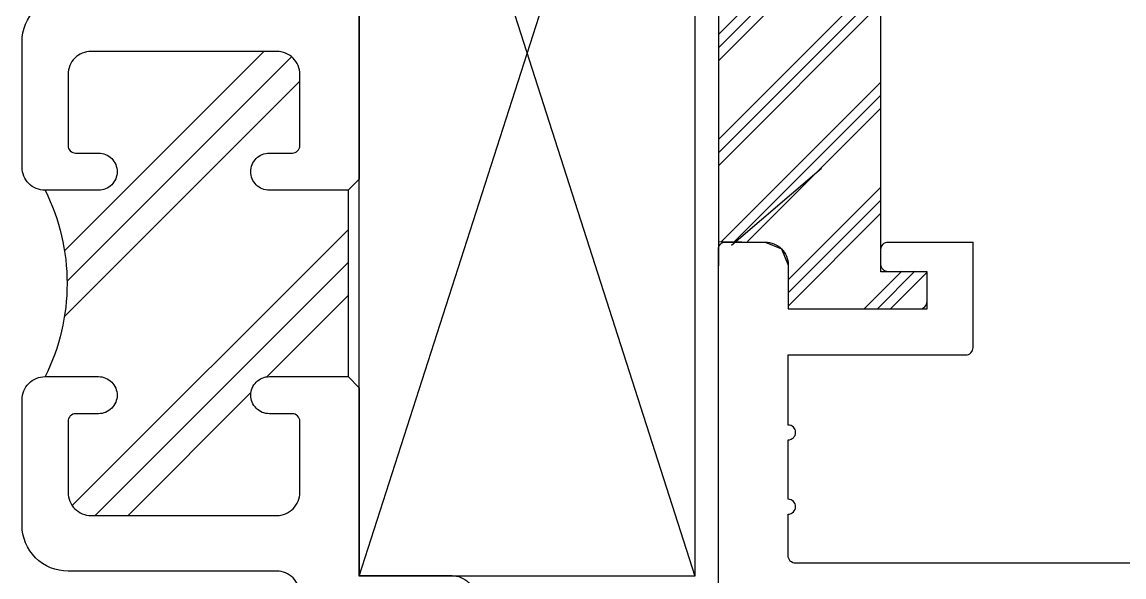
# Model space of a CAD drawing. Extents: x -7 to 79, y -106 to 76.
# Drawn here: x -4.179 to -2.695, y 56.168 to 56.915 of the extents above; entities that cross this region are included whole.
import ezdxf

# ---------------------------------------------------------------- set-up
doc = ezdxf.new("R2010")
doc.units = 0
doc.header["$MEASUREMENT"] = 0
doc.layers.get('0').update_dxf_attribs({"linetype": 'CONTINUOUS'})
for name, color, linetype in [('FRAME', 1, 'CONTINUOUS'), ('GLASS', 7, 'CONTINUOUS'), ('TEXT', 7, 'CONTINUOUS'), ('VENT', 5, 'CONTINUOUS')]:
    doc.layers.add(name, color=color, linetype=linetype)

# ---------------------------------------------------------------- blocks, each defined once
blk = doc.blocks.new('3770-ext lead stile')
at = {"linetype": 'Continuous'}
h = blk.add_hatch(dxfattribs=at)
h.set_pattern_fill('PLAST', scale=0.4, angle=-45, style=0)
edge = h.paths.add_edge_path()
edge.add_line((-0.219, 0.1878), (-0.219, 0.2278))
edge.add_line((-0.219, 0.2278), (-0.281, 0.2278))
edge.add_line((-0.281, 0.2278), (-0.281, 0.2778))
edge.add_line((-0.281, 0.2778), (-0.094, 0.2778))
edge.add_line((-0.094, 0.2778), (-0.094, 0.2188))
edge.add_ellipse((-0.063, 0.2188), major_axis=(-0.0219, 0.0219), ratio=1, start_angle=45, end_angle=135)
edge.add_line((-0.063, 0.1878), (0, 0.1878))
edge.add_line((0, 0.1878), (0, -0.1872))
edge.add_line((0, -0.1872), (-0.063, -0.1872))
edge.add_ellipse((-0.063, -0.2182), major_axis=(-0.0219, 0.0219), ratio=1, start_angle=-45, end_angle=45)
edge.add_line((-0.094, -0.2182), (-0.094, -0.2772))
edge.add_line((-0.094, -0.2772), (-0.281, -0.2772))
edge.add_line((-0.281, -0.2772), (-0.281, -0.2272))
edge.add_line((-0.281, -0.2272), (-0.219, -0.2272))
edge.add_line((-0.219, -0.2272), (-0.219, -0.1872))
edge.add_line((-0.219, -0.1872), (-0.219, 0.1878))
for p, q in [((0, 0.22), (0, -0.22)), ((-0.139, -0.0887), (-0.0175, -0.1925))]:
    blk.add_line(p, q)
at = {"color": 7, "linetype": 'Continuous'}
blk.add_lwpolyline([(-0.219, 0.1872), (-0.219, 0.2272), (-0.281, 0.2272), (-0.281, 0.2772), (-0.094, 0.2772), (-0.094, 0.2182), (-0.0849, 0.1963), (-0.063, 0.1872), (0, 0.1872), (0, -0.1872), (-0.063, -0.1878), (-0.0849, -0.1969), (-0.094, -0.2188), (-0.094, -0.2778), (-0.281, -0.2778), (-0.281, -0.2278), (-0.219, -0.2278)], close=True, dxfattribs=at)
for points in [[(-4.362, -0.7133), (-0.031, -0.7133, 0.414214), (0, -0.6823), (0, -0.1978, 0.414214), (-0.01, -0.1878), (-0.063, -0.1878, 0.414214), (-0.094, -0.2188), (-0.094, -0.2778), (-0.271, -0.2778, -0.414214), (-0.281, -0.2678), (-0.281, -0.2278), (-0.229, -0.2278, 0.414214), (-0.219, -0.2178), (-0.219, -0.1978, 0.414214), (-0.229, -0.1878), (-0.343, -0.1878)], [(-2.86, -0.1253), (-2.86, -0.3653, -0.414214), (-2.87, -0.3753), (-3.234, -0.3753), (-3.234, -0.5343, 0.414214), (-3.224, -0.5443), (-2.87, -0.5443, -0.414214), (-2.86, -0.5543), (-2.86, -0.6103, 0.414214), (-2.85, -0.6203), (-0.104, -0.6203, 0.414214), (-0.094, -0.6103), (-0.094, -0.5542, -1), (-0.094, -0.5342), (-0.094, -0.4542, -1), (-0.094, -0.4342), (-0.094, -0.3398), (-0.333, -0.3398, -0.414214), (-0.343, -0.3298), (-0.343, -0.1878)]]:
    blk.add_lwpolyline(points, format="xyb")
blk = doc.blocks.new('3809 BLOCK FRAME')
h = blk.add_hatch()
h.set_pattern_fill('PLAST', color=256, angle=45, style=0)
h.set_pattern_definition([(45, (-4.25098, -6.643), (-0.176777, 0.176777), []), (45, (-4.27308, -6.6209), (-0.176777, 0.176777), []), (45, (-4.29517, -6.5988), (-0.176777, 0.176777), [])])
edge = h.paths.add_edge_path()
edge.add_arc((-0.937, 0.093), 0.031, 270, 360, ccw=False)
edge.add_line((-0.937, 0.062), (-1.033, 0.062))
edge.add_arc((-1.033, 0.072), 0.01, 180, 270, ccw=False)
edge.add_line((-1.043, 0.072), (-1.043, 0.103))
edge.add_arc((-1.068, 0.103), 0.025, 360, 450)
edge.add_arc((-1.068, 0.103), 0.025, 90, 180)
edge.add_line((-1.093, 0.103), (-1.093, 0.031))
edge.add_arc((-1.2185, -0.2208), 0.2814, 63.5092, 116.4908)
edge.add_line((-1.344, 0.031), (-1.344, 0.103))
edge.add_arc((-1.369, 0.103), 0.025, 0, 90)
edge.add_arc((-1.369, 0.103), 0.025, 90, 180)
edge.add_line((-1.394, 0.103), (-1.394, 0.072))
edge.add_arc((-1.404, 0.072), 0.01, 270, 360, ccw=False)
edge.add_line((-1.404, 0.062), (-1.5, 0.062))
edge.add_arc((-1.5, 0.093), 0.031, 180, 270, ccw=False)
edge.add_line((-1.531, 0.093), (-1.531, 0.343))
edge.add_arc((-1.5, 0.343), 0.031, 90, 180, ccw=False)
edge.add_line((-1.5, 0.374), (-1.404, 0.374))
edge.add_arc((-1.404, 0.364), 0.01, 0, 90, ccw=False)
edge.add_line((-1.394, 0.364), (-1.394, 0.333))
edge.add_arc((-1.369, 0.333), 0.025, 180, 270)
edge.add_arc((-1.369, 0.333), 0.025, 270, 360)
edge.add_line((-1.344, 0.333), (-1.344, 0.439))
edge.add_line((-1.344, 0.439), (-1.093, 0.439))
edge.add_line((-1.093, 0.439), (-1.093, 0.333))
edge.add_arc((-1.068, 0.333), 0.025, 180, 270)
edge.add_arc((-1.068, 0.333), 0.025, 270, 360)
edge.add_line((-1.043, 0.333), (-1.043, 0.364))
edge.add_arc((-1.033, 0.364), 0.01, 90, 180, ccw=False)
edge.add_line((-1.033, 0.374), (-0.937, 0.374))
edge.add_arc((-0.937, 0.343), 0.031, 0, 90, ccw=False)
edge.add_line((-0.906, 0.343), (-0.906, 0.093))
blk.add_line((-1.093, 0.439), (-1.344, 0.439))
for points in [[(-1.093, 0.439), (-1.093, 0.333, 0.414214), (-1.068, 0.308, 0.414214), (-1.043, 0.333), (-1.043, 0.364, -0.414214), (-1.033, 0.374), (-0.937, 0.374, -0.414214), (-0.906, 0.343), (-0.906, 0.093, -0.414214), (-0.937, 0.062), (-1.033, 0.062, -0.414214), (-1.043, 0.072), (-1.043, 0.103, 0.414214), (-1.068, 0.128), (-1.068, 0.128, 0.414214), (-1.093, 0.103), (-1.093, 0.031, 0.414214), (-1.062, 0), (-0.893, 0, 0.414214), (-0.831, 0.062)], [(-1.344, 0.439), (-1.344, 0.439), (-1.359, 0.454), (-1.612, 0.454), (-1.612, 0.579, 0.414214), (-1.643, 0.61), (-1.799, 0.61, 0.414214), (-1.83, 0.579, 0.414214), (-1.799, 0.548), (-1.674, 0.548), (-1.674, 0.454), (-4.425, 0.454)], [(-1.637, 0.374, -0.414214), (-1.606, 0.343), (-1.606, 0.062, 0.414214), (-1.544, 0), (-1.375, 0, 0.414214), (-1.344, 0.031), (-1.344, 0.103, 0.414214), (-1.369, 0.128, 0.414214), (-1.394, 0.103), (-1.394, 0.072, -0.414214), (-1.404, 0.062), (-1.5, 0.062, -0.414214), (-1.531, 0.093), (-1.531, 0.343, -0.414214), (-1.5, 0.374), (-1.404, 0.374, -0.414214), (-1.394, 0.364), (-1.394, 0.333, 0.414214), (-1.369, 0.308, 0.414214), (-1.344, 0.333), (-1.344, 0.439)]]:
    blk.add_lwpolyline(points, format="xyb")
blk.add_lwpolyline([(-0.185, 0.454), (-1.078, 0.454), (-1.093, 0.439)])
blk.add_arc((-1.2185, -0.2208), 0.2814, 63.5092, 116.4908)

msp = doc.modelspace()

# ---------------------------------------------------------------- linework, layer by layer
at = {"layer": 'GLASS'}
for p, q in [((-3.7248, 56.1688), (-3.2728, 57.5773)), ((-3.7248, 57.5773), (-3.2728, 56.1688)), ((-3.7248, 56.1688), (-3.7248, 57.5773)), ((-3.2728, 56.1688), (-3.7248, 56.1688))]:
    msp.add_line(p, q, dxfattribs=at)
at = {"layer": 'TEXT'}
msp.add_line((-3.2728, 57.5773), (-3.2728, 56.1688), dxfattribs=at)

# ---------------------------------------------------------------- block references
at = {"layer": 'FRAME', "xscale": -1, "rotation": 270}
msp.add_blockref('3809 BLOCK FRAME', (-4.1788, 57.7817), dxfattribs=at)
at = {"layer": 'VENT', "xscale": -1}
msp.add_blockref('3770-ext lead stile', (-3.2413, 56.8067), dxfattribs=at)

doc.saveas('drawing.dxf')
